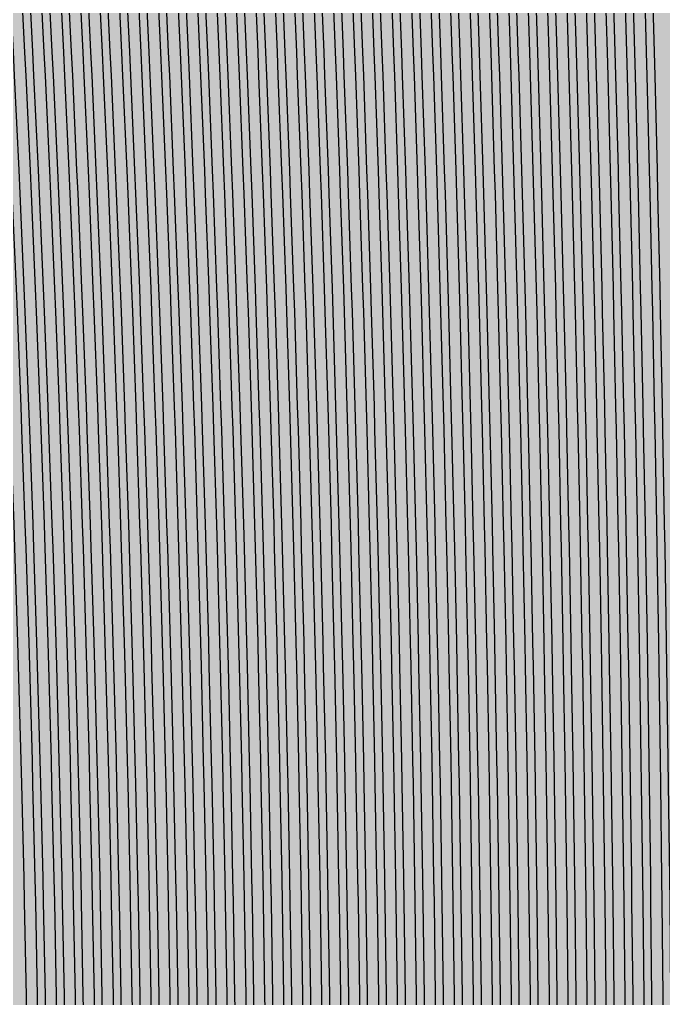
# Model space of a CAD drawing. Header units: metres. Extents: x -7240 to 10960, y -29667 to 1823.
# Drawn here: x 1510.8 to 1681.3, y -17548.5 to -17289.4 of the extents above; entities that cross this region are included whole.
import ezdxf

# ---------------------------------------------------------------- set-up
doc = ezdxf.new("R2010")
doc.units = ezdxf.units.M
doc.layers.add('Metal1', color=4, linetype='CONTINUOUS')
doc.layers.add('Polyimide', color=7, linetype='CONTINUOUS')

msp = doc.modelspace()

# ---------------------------------------------------------------- hatches: boundary and pattern name
at = {"layer": 'Polyimide'}
msp.add_hatch(color=7, dxfattribs=at).paths.add_polyline_path([(4088.45, -11806.89), (4098.72, -11851.21), (4115.58, -11893.47), (4138.63, -11932.7), (4167.35, -11967.99), (4201.08, -11998.53), (4239.03, -12023.62), (4280.35, -12042.68), (4349.18, -12073.73), (4413.2, -12113.76), (4471.26, -12162.04), (4522.3, -12217.69), (4565.39, -12279.7), (4599.74, -12346.94), (4624.73, -12418.19), (4639.91, -12492.16), (4645, -12567.5), (4639.91, -12642.84), (4624.73, -12716.8), (4599.74, -12788.06), (4565.39, -12855.3), (4522.3, -12917.31), (4471.26, -12972.96), (4413.2, -13021.24), (4349.18, -13061.27), (4280.35, -13092.32), (4239.03, -13111.38), (4201.08, -13136.47), (4167.35, -13167.01), (4138.63, -13202.3), (4115.58, -13241.52), (4098.72, -13283.78), (4088.45, -13328.11), (4085, -13373.48), (4085, -13567.5), (4099.45, -13861.55), (4142.64, -14152.77), (4214.18, -14438.35), (4313.36, -14715.55), (4439.24, -14981.69), (4590.59, -15234.21), (4765.97, -15470.68), (4963.68, -15688.82), (5181.82, -15886.53), (5418.29, -16061.91), (5670.81, -16213.26), (5936.95, -16339.14), (6214.15, -16438.32), (6499.73, -16509.85), (6790.95, -16553.05), (7085, -16567.5), (9960.38, -16567.5), (10038.79, -16571.35), (10116.45, -16582.87), (10192.6, -16601.95), (10266.52, -16628.4), (10337.49, -16661.96), (10404.83, -16702.32), (10467.89, -16749.09), (10526.06, -16801.81), (10578.78, -16859.98), (10625.55, -16923.04), (10665.91, -16990.38), (10699.48, -17061.35), (10725.93, -17135.27), (10745, -17211.43), (10756.52, -17289.08), (10760.38, -17367.5), (10760.38, -21957.3), (10721.61, -22012.91), (10685.97, -22070.59), (10653.58, -22130.14), (10624.53, -22191.39), (10598.92, -22254.16), (10576.82, -22318.25), (10558.3, -22383.46), (10543.41, -22449.6), (10532.21, -22516.46), (10524.72, -22583.84), (10520.97, -22651.53), (10520.97, -22719.32), (10524.72, -22787.01), (10532.21, -22854.38), (10543.41, -22921.24), (10558.3, -22987.38), (10576.82, -23052.6), (10598.92, -23116.68), (10624.53, -23179.45), (10653.58, -23240.71), (10685.97, -23300.26), (10721.61, -23357.93), (10760.38, -23413.54), (10760.38, -28667.5), (10756.52, -28745.91), (10745, -28823.57), (10725.93, -28899.73), (10699.48, -28973.65), (10665.91, -29044.62), (10625.55, -29111.96), (10578.78, -29175.01), (10526.06, -29233.19), (10467.89, -29285.91), (10404.83, -29332.68), (10337.49, -29373.04), (10266.52, -29406.6), (10192.6, -29433.05), (10116.45, -29452.13), (10038.79, -29463.65), (9960.38, -29467.5), (-6239.63, -29467.5), (-6318.04, -29463.65), (-6395.7, -29452.13), (-6471.85, -29433.05), (-6545.77, -29406.6), (-6616.74, -29373.04), (-6684.08, -29332.68), (-6747.14, -29285.91), (-6805.31, -29233.19), (-6858.03, -29175.01), (-6904.8, -29111.96), (-6945.16, -29044.62), (-6978.73, -28973.65), (-7005.18, -28899.73), (-7024.25, -28823.57), (-7035.77, -28745.91), (-7039.63, -28667.5), (-7039.63, -23426.32), (-6999.36, -23370.07), (-6962.33, -23311.63), (-6928.66, -23251.2), (-6898.45, -23188.96), (-6871.81, -23125.12), (-6848.81, -23059.88), (-6829.53, -22993.44), (-6814.04, -22926.02), (-6802.37, -22857.83), (-6794.57, -22789.09), (-6790.67, -22720.02), (-6790.67, -22650.84), (-6794.57, -22581.77), (-6802.37, -22513.03), (-6814.04, -22444.84), (-6829.53, -22377.42), (-6848.81, -22310.98), (-6871.81, -22245.74), (-6898.45, -22181.89), (-6928.66, -22119.66), (-6962.33, -22059.22), (-6999.36, -22000.79), (-7039.63, -21944.54), (-7039.63, -17367.5), (-7035.77, -17289.08), (-7024.25, -17211.43), (-7005.18, -17135.27), (-6978.73, -17061.35), (-6945.16, -16990.38), (-6904.8, -16923.04), (-6858.03, -16859.98), (-6805.31, -16801.81), (-6747.14, -16749.09), (-6684.08, -16702.32), (-6616.74, -16661.96), (-6545.77, -16628.4), (-6471.85, -16601.95), (-6395.7, -16582.87), (-6318.04, -16571.35), (-6239.63, -16567.5), (-3334, -16567.5), (-3039.95, -16553.05), (-2748.73, -16509.85), (-2463.15, -16438.32), (-2185.95, -16339.14), (-1919.81, -16213.26), (-1667.29, -16061.91), (-1430.82, -15886.53), (-1212.68, -15688.82), (-1014.97, -15470.68), (-839.59, -15234.21), (-688.24, -14981.69), (-562.36, -14715.55), (-463.18, -14438.35), (-391.64, -14152.77), (-348.45, -13861.55), (-334, -13567.5), (-334, -13373.48), (-337.45, -13328.11), (-347.72, -13283.78), (-364.58, -13241.52), (-387.63, -13202.3), (-416.35, -13167.01), (-450.08, -13136.47), (-488.03, -13111.38), (-529.35, -13092.32), (-529.35, -13092.32), (-598.18, -13061.27), (-662.2, -13021.24), (-720.26, -12972.96), (-771.3, -12917.31), (-814.39, -12855.3), (-848.74, -12788.06), (-873.73, -12716.8), (-888.91, -12642.84), (-894, -12567.5), (-888.91, -12492.16), (-873.73, -12418.19), (-848.74, -12346.94), (-814.39, -12279.7), (-771.3, -12217.69), (-720.26, -12162.04), (-662.2, -12113.76), (-598.18, -12073.73), (-529.35, -12042.68), (-488.03, -12023.62), (-450.08, -11998.53), (-416.35, -11967.99), (-387.63, -11932.7), (-364.58, -11893.47), (-347.72, -11851.21), (-337.45, -11806.89), (-334, -11761.52), (-334, -11074.31), (-337.45, -11028.94), (-347.72, -10984.62), (-364.58, -10942.36), (-387.63, -10903.13), (-416.35, -10867.84), (-450.08, -10837.3), (-488.03, -10812.21), (-529.35, -10793.16), (-529.35, -10793.16), (-598.18, -10762.1), (-662.2, -10722.07), (-720.26, -10673.8), (-771.3, -10618.15), (-814.39, -10556.13), (-848.74, -10488.89), (-873.73, -10417.64), (-888.91, -10343.67), (-894, -10268.33), (-888.91, -10192.99), (-873.73, -10119.03), (-848.74, -10047.77), (-814.39, -9980.53), (-771.3, -9918.52), (-720.26, -9862.87), (-662.2, -9814.59), (-598.18, -9774.56), (-529.35, -9743.51), (-488.03, -9724.45), (-450.08, -9699.36), (-416.35, -9668.82), (-387.63, -9633.53), (-364.58, -9594.31), (-347.72, -9552.05), (-337.45, -9507.72), (-334, -9462.35), (-334, -8775.14), (-337.45, -8729.78), (-347.72, -8685.45), (-364.58, -8643.19), (-387.63, -8603.96), (-416.35, -8568.68), (-450.08, -8538.14), (-488.03, -8513.05), (-529.35, -8493.99), (-529.35, -8493.99), (-598.18, -8462.94), (-662.2, -8422.91), (-720.26, -8374.63), (-771.3, -8318.98), (-814.39, -8256.97), (-848.74, -8189.73), (-873.73, -8118.47), (-888.91, -8044.5), (-894, -7969.17), (-888.91, -7893.83), (-873.73, -7819.86), (-848.74, -7748.61), (-814.39, -7681.36), (-771.3, -7619.35), (-720.26, -7563.7), (-662.2, -7515.42), (-598.18, -7475.4), (-529.35, -7444.34), (-529.35, -7444.34), (-488.03, -7425.28), (-450.08, -7400.2), (-416.35, -7369.66), (-387.63, -7334.37), (-364.58, -7295.14), (-347.72, -7252.88), (-337.45, -7208.56), (-334, -7163.19), (-334, -6475.98), (-337.45, -6430.61), (-347.72, -6386.29), (-364.58, -6344.02), (-387.63, -6304.8), (-416.35, -6269.51), (-450.08, -6238.97), (-488.03, -6213.88), (-529.35, -6194.82), (-529.35, -6194.82), (-598.18, -6163.77), (-662.2, -6123.74), (-720.26, -6075.46), (-771.3, -6019.81), (-814.39, -5957.8), (-848.74, -5890.56), (-873.73, -5819.31), (-888.91, -5745.34), (-894, -5670), (-888.91, -5594.66), (-873.73, -5520.69), (-848.74, -5449.44), (-814.39, -5382.2), (-771.3, -5320.19), (-720.26, -5264.54), (-662.2, -5216.26), (-598.18, -5176.23), (-529.35, -5145.18), (-529.35, -5145.18), (-488.03, -5126.12), (-450.08, -5101.03), (-416.35, -5070.49), (-387.63, -5035.2), (-364.58, -4995.98), (-347.72, -4953.71), (-337.45, -4909.39), (-334, -4864.02), (-334, 380), (-334, 1522.5), (-289, 1522.5), (-288.78, 1515.63), (-288.1, 1508.79), (-286.98, 1502.02), (-285.42, 1495.32), (-283.43, 1488.75), (-281.01, 1482.32), (-278.17, 1476.06), (-274.93, 1470), (-271.3, 1464.17), (-267.3, 1458.58), (-262.94, 1453.27), (-258.25, 1448.25), (-253.23, 1443.56), (-247.92, 1439.2), (-242.33, 1435.2), (-236.5, 1431.57), (-230.44, 1428.33), (-224.18, 1425.49), (-217.75, 1423.07), (-211.18, 1421.08), (-204.48, 1419.52), (-197.71, 1418.4), (-190.87, 1417.72), (-184, 1417.5), (-177.13, 1417.72), (-170.29, 1418.4), (-163.52, 1419.52), (-156.82, 1421.08), (-150.25, 1423.07), (-143.82, 1425.49), (-137.56, 1428.33), (-131.5, 1431.57), (-125.67, 1435.2), (-120.08, 1439.2), (-114.77, 1443.56), (-109.75, 1448.25), (-105.06, 1453.27), (-100.7, 1458.58), (-96.7, 1464.17), (-93.07, 1470), (-89.83, 1476.06), (-86.99, 1482.32), (-84.57, 1488.75), (-82.58, 1495.32), (-81.02, 1502.02), (-79.9, 1508.79), (-79.22, 1515.63), (-79, 1522.5), (1786, 1522.5), (3835, 1522.5), (3835.21, 1529.04), (3835.86, 1535.55), (3836.92, 1542.01), (3838.41, 1548.38), (3840.31, 1554.64), (3842.61, 1560.77), (3845.31, 1566.73), (3848.4, 1572.5), (3851.85, 1578.06), (3855.66, 1583.38), (3859.82, 1588.43), (3864.29, 1593.21), (3869.07, 1597.68), (3874.12, 1601.84), (3879.44, 1605.65), (3885, 1609.1), (3890.77, 1612.19), (3896.73, 1614.89), (3902.86, 1617.19), (3909.12, 1619.09), (3915.49, 1620.58), (3921.95, 1621.64), (3928.46, 1622.29), (3935, 1622.5), (3941.54, 1622.29), (3948.05, 1621.64), (3954.51, 1620.58), (3960.88, 1619.09), (3967.14, 1617.19), (3973.27, 1614.89), (3979.23, 1612.19), (3985, 1609.1), (3990.56, 1605.65), (3995.88, 1601.84), (4000.93, 1597.68), (4005.71, 1593.21), (4010.18, 1588.43), (4014.34, 1583.38), (4018.15, 1578.06), (4021.6, 1572.5), (4024.69, 1566.73), (4027.39, 1560.77), (4029.69, 1554.64), (4031.59, 1548.38), (4033.08, 1542.01), (4034.14, 1535.55), (4034.79, 1529.04), (4035, 1522.5), (4085, 1522.5), (4085, 380), (4085, 330), (4085, -4864.02), (4088.45, -4909.39), (4098.72, -4953.71), (4115.58, -4995.98), (4138.63, -5035.2), (4167.35, -5070.49), (4201.08, -5101.03), (4239.03, -5126.12), (4280.35, -5145.18), (4280.35, -5145.18), (4349.18, -5176.23), (4413.2, -5216.26), (4471.26, -5264.54), (4522.3, -5320.19), (4565.39, -5382.2), (4599.74, -5449.44), (4624.73, -5520.69), (4639.91, -5594.66), (4645, -5670), (4639.91, -5745.34), (4624.73, -5819.31), (4599.74, -5890.56), (4565.39, -5957.8), (4522.3, -6019.81), (4471.26, -6075.46), (4413.2, -6123.74), (4349.18, -6163.77), (4280.35, -6194.82), (4239.03, -6213.88), (4201.08, -6238.97), (4167.35, -6269.51), (4138.63, -6304.8), (4115.58, -6344.02), (4098.72, -6386.29), (4088.45, -6430.61), (4085, -6475.98), (4085, -11761.52), (4088.45, -11806.89)])

# ---------------------------------------------------------------- linework, layer by layer
at = {"layer": 'Metal1'}
for points in [[(1502.65, -17273.01), (1503.96, -17298), (1504.27, -17304.25), (1505.48, -17329.25), (1505.76, -17335.5), (1506.86, -17360.49), (1507.13, -17366.74), (1508.13, -17391.73), (1508.36, -17397.99), (1509.26, -17422.98), (1509.47, -17429.23), (1510.27, -17454.22), (1510.46, -17460.48), (1511.16, -17485.47), (1511.32, -17491.72), (1511.91, -17516.71), (1512.05, -17522.97), (1512.55, -17547.96), (1512.66, -17554.21)], [(1515.68, -17554.24), (1515.57, -17548), (1515.07, -17523.01), (1514.94, -17516.76), (1514.35, -17491.77), (1514.19, -17485.52), (1513.5, -17460.53), (1513.32, -17454.29), (1512.53, -17429.3), (1512.32, -17423.05), (1511.44, -17398.06), (1511.2, -17391.81), (1510.22, -17366.82), (1509.96, -17360.58), (1508.87, -17335.59), (1508.59, -17329.34), (1507.4, -17304.35), (1507.09, -17298.1), (1505.8, -17273.11)], [(1507.8, -17273.01), (1509.09, -17298), (1509.4, -17304.25), (1510.59, -17329.25), (1510.87, -17335.5), (1511.96, -17360.49), (1512.22, -17366.74), (1513.2, -17391.74), (1513.44, -17397.99), (1514.32, -17422.98), (1514.53, -17429.23), (1515.32, -17454.23), (1515.5, -17460.48), (1516.19, -17485.47), (1516.35, -17491.72), (1516.94, -17516.72), (1517.07, -17522.97), (1517.56, -17547.96), (1517.67, -17554.21)], [(1520.69, -17554.24), (1520.58, -17548), (1520.1, -17523.01), (1519.97, -17516.76), (1519.39, -17491.77), (1519.23, -17485.52), (1518.55, -17460.53), (1518.37, -17454.29), (1517.59, -17429.3), (1517.39, -17423.05), (1516.51, -17398.06), (1516.28, -17391.81), (1515.31, -17366.82), (1515.05, -17360.57), (1513.98, -17335.59), (1513.7, -17329.34), (1512.53, -17304.35), (1512.22, -17298.1), (1510.95, -17273.11)], [(1512.95, -17273.01), (1514.22, -17298), (1514.53, -17304.25), (1515.7, -17329.25), (1515.98, -17335.5), (1517.05, -17360.49), (1517.31, -17366.74), (1518.28, -17391.74), (1518.51, -17397.99), (1519.39, -17422.98), (1519.59, -17429.23), (1520.37, -17454.23), (1520.55, -17460.48), (1521.23, -17485.47), (1521.39, -17491.72), (1521.97, -17516.72), (1522.1, -17522.97), (1522.58, -17547.96), (1522.69, -17554.21)], [(1525.71, -17554.24), (1525.6, -17548), (1525.12, -17523.01), (1524.99, -17516.76), (1524.42, -17491.77), (1524.26, -17485.52), (1523.6, -17460.53), (1523.42, -17454.29), (1522.65, -17429.3), (1522.45, -17423.05), (1521.59, -17398.06), (1521.36, -17391.81), (1520.4, -17366.82), (1520.15, -17360.57), (1519.09, -17335.59), (1518.81, -17329.34), (1517.66, -17304.35), (1517.36, -17298.1), (1516.1, -17273.11)], [(1518.1, -17273.01), (1519.35, -17298), (1519.66, -17304.25), (1520.81, -17329.25), (1521.09, -17335.5), (1522.14, -17360.49), (1522.4, -17366.74), (1523.36, -17391.74), (1523.58, -17397.99), (1524.45, -17422.98), (1524.65, -17429.23), (1525.42, -17454.23), (1525.59, -17460.48), (1526.26, -17485.47), (1526.42, -17491.72), (1526.99, -17516.72), (1527.12, -17522.97), (1527.6, -17547.96), (1527.71, -17554.21)], [(1530.72, -17554.24), (1530.62, -17548), (1530.15, -17523.01), (1530.02, -17516.76), (1529.45, -17491.77), (1529.3, -17485.52), (1528.64, -17460.53), (1528.46, -17454.28), (1527.71, -17429.3), (1527.51, -17423.05), (1526.66, -17398.06), (1526.43, -17391.81), (1525.49, -17366.82), (1525.24, -17360.57), (1524.2, -17335.58), (1523.92, -17329.34), (1522.78, -17304.35), (1522.49, -17298.1), (1521.25, -17273.11)], [(1523.25, -17273.01), (1524.49, -17298), (1524.78, -17304.26), (1525.92, -17329.25), (1526.2, -17335.5), (1527.24, -17360.49), (1527.49, -17366.74), (1528.43, -17391.74), (1528.66, -17397.99), (1529.51, -17422.98), (1529.71, -17429.23), (1530.46, -17454.23), (1530.64, -17460.48), (1531.3, -17485.47), (1531.45, -17491.72), (1532.02, -17516.72), (1532.15, -17522.97), (1532.62, -17547.96), (1532.72, -17554.21)], [(1535.74, -17554.24), (1535.64, -17548), (1535.17, -17523.01), (1535.04, -17516.76), (1534.49, -17491.77), (1534.34, -17485.52), (1533.69, -17460.53), (1533.51, -17454.28), (1532.77, -17429.3), (1532.57, -17423.05), (1531.73, -17398.06), (1531.51, -17391.81), (1530.58, -17366.82), (1530.33, -17360.57), (1529.3, -17335.58), (1529.04, -17329.34), (1527.91, -17304.35), (1527.62, -17298.1), (1526.4, -17273.11)], [(1528.4, -17273.01), (1529.62, -17298), (1529.91, -17304.26), (1531.03, -17329.25), (1531.3, -17335.5), (1532.33, -17360.49), (1532.58, -17366.74), (1533.51, -17391.74), (1533.73, -17397.99), (1534.57, -17422.98), (1534.77, -17429.23), (1535.51, -17454.23), (1535.69, -17460.48), (1536.34, -17485.47), (1536.49, -17491.72), (1537.04, -17516.72), (1537.17, -17522.97), (1537.64, -17547.96), (1537.74, -17554.21)], [(1540.76, -17554.24), (1540.65, -17548), (1540.2, -17523.01), (1540.07, -17516.76), (1539.52, -17491.77), (1539.37, -17485.52), (1538.73, -17460.53), (1538.56, -17454.28), (1537.83, -17429.29), (1537.63, -17423.05), (1536.81, -17398.06), (1536.59, -17391.81), (1535.67, -17366.82), (1535.43, -17360.57), (1534.41, -17335.58), (1534.15, -17329.34), (1533.04, -17304.35), (1532.75, -17298.1), (1531.55, -17273.11)], [(1533.55, -17273.01), (1534.75, -17298), (1535.04, -17304.26), (1536.15, -17329.25), (1536.41, -17335.5), (1537.42, -17360.49), (1537.67, -17366.75), (1538.59, -17391.74), (1538.8, -17397.99), (1539.63, -17422.98), (1539.83, -17429.23), (1540.56, -17454.23), (1540.73, -17460.48), (1541.37, -17485.47), (1541.52, -17491.72), (1542.07, -17516.72), (1542.2, -17522.97), (1542.65, -17547.96), (1542.76, -17554.21)], [(1545.77, -17554.24), (1545.67, -17548), (1545.22, -17523.01), (1545.1, -17516.76), (1544.56, -17491.77), (1544.41, -17485.52), (1543.78, -17460.53), (1543.61, -17454.28), (1542.89, -17429.29), (1542.69, -17423.05), (1541.88, -17398.06), (1541.66, -17391.81), (1540.76, -17366.82), (1540.52, -17360.57), (1539.52, -17335.58), (1539.26, -17329.33), (1538.17, -17304.35), (1537.88, -17298.1), (1536.7, -17273.11)], [(1538.7, -17273.01), (1539.88, -17298), (1540.17, -17304.26), (1541.26, -17329.25), (1541.52, -17335.5), (1542.52, -17360.49), (1542.76, -17366.75), (1543.66, -17391.74), (1543.88, -17397.99), (1544.69, -17422.98), (1544.88, -17429.23), (1545.61, -17454.23), (1545.78, -17460.48), (1546.41, -17485.47), (1546.56, -17491.72), (1547.1, -17516.72), (1547.22, -17522.97), (1547.67, -17547.96), (1547.77, -17554.21)], [(1550.79, -17554.24), (1550.69, -17548), (1550.24, -17523.01), (1550.12, -17516.76), (1549.59, -17491.77), (1549.45, -17485.52), (1548.82, -17460.53), (1548.66, -17454.28), (1547.94, -17429.29), (1547.75, -17423.05), (1546.95, -17398.06), (1546.74, -17391.81), (1545.85, -17366.82), (1545.61, -17360.57), (1544.63, -17335.58), (1544.37, -17329.33), (1543.3, -17304.35), (1543.02, -17298.1), (1541.85, -17273.11)], [(1543.85, -17273.01), (1545.01, -17298.01), (1545.29, -17304.26), (1546.37, -17329.25), (1546.63, -17335.5), (1547.61, -17360.49), (1547.85, -17366.75), (1548.74, -17391.74), (1548.95, -17397.99), (1549.75, -17422.98), (1549.94, -17429.23), (1550.66, -17454.23), (1550.82, -17460.48), (1551.44, -17485.47), (1551.59, -17491.72), (1552.12, -17516.72), (1552.24, -17522.97), (1552.69, -17547.96), (1552.79, -17554.21)], [(1555.81, -17554.24), (1555.71, -17548), (1555.28, -17523), (1555.16, -17516.76), (1554.64, -17491.77), (1554.49, -17485.52), (1553.89, -17460.53), (1553.72, -17454.28), (1553.02, -17429.29), (1552.84, -17423.05), (1552.05, -17398.06), (1551.84, -17391.81), (1550.97, -17366.82), (1550.74, -17360.57), (1549.78, -17335.58), (1549.52, -17329.33), (1548.47, -17304.34), (1548.2, -17298.1), (1547.05, -17273.11)], [(1549.05, -17273.01), (1550.19, -17298.01), (1550.47, -17304.26), (1551.52, -17329.25), (1551.78, -17335.5), (1552.74, -17360.5), (1552.97, -17366.75), (1553.84, -17391.74), (1554.05, -17397.99), (1554.84, -17422.98), (1555.02, -17429.24), (1555.72, -17454.23), (1555.88, -17460.48), (1556.49, -17485.47), (1556.64, -17491.72), (1557.16, -17516.72), (1557.28, -17522.97), (1557.71, -17547.96), (1557.81, -17554.21)], [(1560.84, -17554.24), (1560.74, -17547.99), (1560.32, -17523), (1560.2, -17516.76), (1559.69, -17491.77), (1559.55, -17485.52), (1558.96, -17460.53), (1558.8, -17454.28), (1558.12, -17429.29), (1557.94, -17423.04), (1557.17, -17398.05), (1556.97, -17391.81), (1556.12, -17366.82), (1555.89, -17360.57), (1554.95, -17335.58), (1554.71, -17329.33), (1553.68, -17304.34), (1553.41, -17298.09), (1552.3, -17273.11)], [(1554.29, -17273.01), (1555.41, -17298.01), (1555.68, -17304.26), (1556.7, -17329.25), (1556.95, -17335.5), (1557.89, -17360.5), (1558.11, -17366.75), (1558.97, -17391.74), (1559.17, -17397.99), (1559.94, -17422.99), (1560.12, -17429.24), (1560.8, -17454.23), (1560.96, -17460.48), (1561.55, -17485.47), (1561.69, -17491.72), (1562.2, -17516.72), (1562.32, -17522.97), (1562.74, -17547.96), (1562.84, -17554.21)], [(1565.85, -17554.24), (1565.76, -17547.99), (1565.34, -17523), (1565.23, -17516.76), (1564.73, -17491.77), (1564.59, -17485.52), (1564, -17460.53), (1563.85, -17454.28), (1563.18, -17429.29), (1563, -17423.04), (1562.24, -17398.05), (1562.05, -17391.81), (1561.21, -17366.82), (1560.99, -17360.57), (1560.06, -17335.58), (1559.82, -17329.33), (1558.81, -17304.34), (1558.54, -17298.09), (1557.44, -17273.11)], [(1559.44, -17273.02), (1560.54, -17298.01), (1560.8, -17304.26), (1561.82, -17329.25), (1562.06, -17335.5), (1562.98, -17360.5), (1563.2, -17366.75), (1564.04, -17391.74), (1564.24, -17397.99), (1565, -17422.99), (1565.18, -17429.24), (1565.85, -17454.23), (1566, -17460.48), (1566.59, -17485.47), (1566.73, -17491.72), (1567.23, -17516.72), (1567.34, -17522.97), (1567.76, -17547.96), (1567.85, -17554.21)], [(1570.87, -17554.24), (1570.78, -17547.99), (1570.37, -17523), (1570.25, -17516.76), (1569.76, -17491.77), (1569.63, -17485.52), (1569.05, -17460.53), (1568.9, -17454.28), (1568.24, -17429.29), (1568.06, -17423.04), (1567.32, -17398.05), (1567.12, -17391.81), (1566.3, -17366.82), (1566.08, -17360.57), (1565.17, -17335.58), (1564.93, -17329.33), (1563.93, -17304.34), (1563.67, -17298.09), (1562.59, -17273.1)], [(1564.59, -17273.02), (1565.67, -17298.01), (1565.93, -17304.26), (1566.93, -17329.25), (1567.17, -17335.5), (1568.08, -17360.5), (1568.29, -17366.75), (1569.12, -17391.74), (1569.32, -17397.99), (1570.06, -17422.99), (1570.24, -17429.24), (1570.89, -17454.23), (1571.05, -17460.48), (1571.63, -17485.47), (1571.76, -17491.73), (1572.25, -17516.72), (1572.37, -17522.97), (1572.78, -17547.96), (1572.87, -17554.21)], [(1575.89, -17554.24), (1575.79, -17547.99), (1575.39, -17523), (1575.28, -17516.76), (1574.79, -17491.77), (1574.66, -17485.52), (1574.1, -17460.53), (1573.94, -17454.28), (1573.29, -17429.29), (1573.12, -17423.04), (1572.39, -17398.05), (1572.2, -17391.81), (1571.39, -17366.82), (1571.17, -17360.57), (1570.28, -17335.58), (1570.04, -17329.33), (1569.06, -17304.34), (1568.81, -17298.09), (1567.74, -17273.1)], [(1569.74, -17273.02), (1570.8, -17298.01), (1571.06, -17304.26), (1572.04, -17329.25), (1572.27, -17335.51), (1573.17, -17360.5), (1573.38, -17366.75), (1574.2, -17391.74), (1574.39, -17397.99), (1575.12, -17422.99), (1575.29, -17429.24), (1575.94, -17454.23), (1576.09, -17460.48), (1576.66, -17485.47), (1576.79, -17491.73), (1577.28, -17516.72), (1577.39, -17522.97), (1577.79, -17547.96), (1577.89, -17554.21)], [(1580.9, -17554.24), (1580.81, -17547.99), (1580.41, -17523), (1580.31, -17516.76), (1579.83, -17491.77), (1579.7, -17485.52), (1579.14, -17460.53), (1578.99, -17454.28), (1578.35, -17429.29), (1578.18, -17423.04), (1577.46, -17398.05), (1577.27, -17391.81), (1576.47, -17366.82), (1576.26, -17360.57), (1575.38, -17335.58), (1575.15, -17329.33), (1574.19, -17304.34), (1573.94, -17298.09), (1572.89, -17273.1)], [(1574.89, -17273.02), (1575.94, -17298.01), (1576.19, -17304.26), (1577.15, -17329.25), (1577.38, -17335.51), (1578.26, -17360.5), (1578.47, -17366.75), (1579.27, -17391.74), (1579.46, -17397.99), (1580.18, -17422.99), (1580.35, -17429.24), (1580.99, -17454.23), (1581.14, -17460.48), (1581.7, -17485.48), (1581.83, -17491.73), (1582.3, -17516.72), (1582.41, -17522.97), (1582.81, -17547.96), (1582.9, -17554.21)], [(1585.92, -17554.24), (1585.83, -17547.99), (1585.44, -17523), (1585.33, -17516.76), (1584.86, -17491.77), (1584.73, -17485.52), (1584.19, -17460.53), (1584.04, -17454.28), (1583.41, -17429.29), (1583.24, -17423.04), (1582.54, -17398.05), (1582.35, -17391.8), (1581.56, -17366.81), (1581.36, -17360.57), (1580.49, -17335.58), (1580.26, -17329.33), (1579.32, -17304.34), (1579.07, -17298.09), (1578.04, -17273.1)], [(1580.04, -17273.02), (1581.07, -17298.01), (1581.32, -17304.26), (1582.26, -17329.26), (1582.49, -17335.51), (1583.36, -17360.5), (1583.56, -17366.75), (1584.35, -17391.74), (1584.54, -17397.99), (1585.24, -17422.99), (1585.41, -17429.24), (1586.04, -17454.23), (1586.19, -17460.48), (1586.73, -17485.48), (1586.86, -17491.73), (1587.33, -17516.72), (1587.44, -17522.97), (1587.83, -17547.96), (1587.92, -17554.21)], [(1590.93, -17554.24), (1590.85, -17547.99), (1590.46, -17523), (1590.36, -17516.76), (1589.9, -17491.76), (1589.77, -17485.52), (1589.23, -17460.53), (1589.09, -17454.28), (1588.47, -17429.29), (1588.31, -17423.04), (1587.61, -17398.05), (1587.43, -17391.8), (1586.65, -17366.81), (1586.45, -17360.57), (1585.6, -17335.58), (1585.38, -17329.33), (1584.44, -17304.34), (1584.2, -17298.09), (1583.19, -17273.1)], [(1585.19, -17273.02), (1586.2, -17298.01), (1586.44, -17304.26), (1587.37, -17329.26), (1587.6, -17335.51), (1588.45, -17360.5), (1588.65, -17366.75), (1589.43, -17391.74), (1589.61, -17397.99), (1590.31, -17422.99), (1590.47, -17429.24), (1591.09, -17454.23), (1591.23, -17460.48), (1591.77, -17485.48), (1591.9, -17491.73), (1592.36, -17516.72), (1592.46, -17522.97), (1592.85, -17547.96), (1592.93, -17554.21)], [(1595.95, -17554.24), (1595.87, -17547.99), (1595.49, -17523), (1595.38, -17516.75), (1594.93, -17491.76), (1594.81, -17485.52), (1594.28, -17460.53), (1594.13, -17454.28), (1593.53, -17429.29), (1593.37, -17423.04), (1592.68, -17398.05), (1592.5, -17391.8), (1591.74, -17366.81), (1591.54, -17360.57), (1590.71, -17335.58), (1590.49, -17329.33), (1589.57, -17304.34), (1589.33, -17298.09), (1588.34, -17273.1)], [(1590.34, -17273.02), (1591.33, -17298.01), (1591.57, -17304.26), (1592.49, -17329.26), (1592.71, -17335.51), (1593.54, -17360.5), (1593.74, -17366.75), (1594.5, -17391.74), (1594.68, -17398), (1595.37, -17422.99), (1595.53, -17429.24), (1596.13, -17454.23), (1596.28, -17460.48), (1596.81, -17485.48), (1596.93, -17491.73), (1597.38, -17516.72), (1597.49, -17522.97), (1597.86, -17547.96), (1597.95, -17554.21)], [(1600.97, -17554.24), (1600.88, -17547.99), (1600.51, -17523), (1600.41, -17516.75), (1599.96, -17491.76), (1599.84, -17485.52), (1599.32, -17460.53), (1599.18, -17454.28), (1598.59, -17429.29), (1598.43, -17423.04), (1597.76, -17398.05), (1597.58, -17391.8), (1596.83, -17366.81), (1596.64, -17360.57), (1595.81, -17335.58), (1595.6, -17329.33), (1594.7, -17304.34), (1594.47, -17298.09), (1593.49, -17273.1)], [(1595.49, -17273.02), (1596.46, -17298.01), (1596.7, -17304.26), (1597.6, -17329.26), (1597.81, -17335.51), (1598.64, -17360.5), (1598.83, -17366.75), (1599.58, -17391.74), (1599.76, -17398), (1600.43, -17422.99), (1600.59, -17429.24), (1601.18, -17454.23), (1601.32, -17460.48), (1601.84, -17485.48), (1601.96, -17491.73), (1602.41, -17516.72), (1602.51, -17522.97), (1602.88, -17547.96), (1602.97, -17554.21)], [(1605.98, -17554.24), (1605.9, -17547.99), (1605.54, -17523), (1605.44, -17516.75), (1605, -17491.76), (1604.88, -17485.52), (1604.37, -17460.53), (1604.23, -17454.28), (1603.65, -17429.29), (1603.49, -17423.04), (1602.83, -17398.05), (1602.66, -17391.8), (1601.92, -17366.81), (1601.73, -17360.56), (1600.92, -17335.57), (1600.71, -17329.33), (1599.83, -17304.34), (1599.6, -17298.09), (1598.64, -17273.1)], [(1600.64, -17273.02), (1601.6, -17298.01), (1601.83, -17304.26), (1602.71, -17329.26), (1602.92, -17335.51), (1603.73, -17360.5), (1603.92, -17366.75), (1604.66, -17391.75), (1604.83, -17398), (1605.49, -17422.99), (1605.65, -17429.24), (1606.23, -17454.23), (1606.37, -17460.48), (1606.88, -17485.48), (1607, -17491.73), (1607.44, -17516.72), (1607.54, -17522.97), (1607.9, -17547.96), (1607.98, -17554.21)], [(1611, -17554.24), (1610.92, -17547.99), (1610.56, -17523), (1610.46, -17516.75), (1610.03, -17491.76), (1609.92, -17485.52), (1609.41, -17460.53), (1609.28, -17454.28), (1608.7, -17429.29), (1608.55, -17423.04), (1607.9, -17398.05), (1607.73, -17391.8), (1607.01, -17366.81), (1606.82, -17360.56), (1606.03, -17335.57), (1605.82, -17329.33), (1604.96, -17304.34), (1604.73, -17298.09), (1603.79, -17273.1)], [(1605.79, -17273.02), (1606.73, -17298.01), (1606.95, -17304.27), (1607.82, -17329.26), (1608.03, -17335.51), (1608.82, -17360.5), (1609.01, -17366.75), (1609.73, -17391.75), (1609.9, -17398), (1610.55, -17422.99), (1610.7, -17429.24), (1611.28, -17454.23), (1611.41, -17460.48), (1611.91, -17485.48), (1612.03, -17491.73), (1612.46, -17516.72), (1612.56, -17522.97), (1612.92, -17547.96), (1613, -17554.21)], [(1616.02, -17554.24), (1615.94, -17547.99), (1615.59, -17523), (1615.5, -17516.75), (1615.08, -17491.76), (1614.97, -17485.52), (1614.48, -17460.52), (1614.34, -17454.28), (1613.78, -17429.29), (1613.64, -17423.04), (1613.01, -17398.05), (1612.84, -17391.8), (1612.14, -17366.81), (1611.95, -17360.56), (1611.18, -17335.57), (1610.98, -17329.33), (1610.13, -17304.34), (1609.91, -17298.09), (1608.99, -17273.1)], [(1610.99, -17273.02), (1611.91, -17298.02), (1612.13, -17304.27), (1612.98, -17329.26), (1613.18, -17335.51), (1613.95, -17360.5), (1614.14, -17366.75), (1614.84, -17391.75), (1615, -17398), (1615.64, -17422.99), (1615.78, -17429.24), (1616.34, -17454.23), (1616.48, -17460.48), (1616.96, -17485.48), (1617.08, -17491.73), (1617.5, -17516.72), (1617.59, -17522.97), (1617.94, -17547.97), (1618.02, -17554.22)], [(1621.05, -17554.24), (1620.97, -17547.99), (1620.63, -17523), (1620.54, -17516.75), (1620.13, -17491.76), (1620.02, -17485.51), (1619.55, -17460.52), (1619.42, -17454.28), (1618.88, -17429.29), (1618.74, -17423.04), (1618.12, -17398.05), (1617.96, -17391.8), (1617.28, -17366.81), (1617.1, -17360.56), (1616.35, -17335.57), (1616.16, -17329.32), (1615.34, -17304.33), (1615.12, -17298.09), (1614.24, -17273.1)], [(1616.23, -17273.02), (1617.12, -17298.02), (1617.34, -17304.27), (1618.16, -17329.26), (1618.35, -17335.51), (1619.1, -17360.5), (1619.28, -17366.75), (1619.96, -17391.75), (1620.12, -17398), (1620.73, -17422.99), (1620.88, -17429.24), (1621.42, -17454.23), (1621.55, -17460.48), (1622.02, -17485.48), (1622.13, -17491.73), (1622.54, -17516.72), (1622.63, -17522.97), (1622.97, -17547.97), (1623.05, -17554.22)], [(1626.06, -17554.24), (1625.99, -17547.99), (1625.66, -17523), (1625.57, -17516.75), (1625.17, -17491.76), (1625.06, -17485.51), (1624.59, -17460.52), (1624.47, -17454.28), (1623.94, -17429.29), (1623.8, -17423.04), (1623.2, -17398.05), (1623.04, -17391.8), (1622.37, -17366.81), (1622.2, -17360.56), (1621.46, -17335.57), (1621.27, -17329.32), (1620.47, -17304.33), (1620.26, -17298.09), (1619.38, -17273.1)], [(1621.38, -17273.02), (1622.26, -17298.02), (1622.47, -17304.27), (1623.27, -17329.26), (1623.46, -17335.51), (1624.2, -17360.5), (1624.37, -17366.75), (1625.04, -17391.75), (1625.2, -17398), (1625.8, -17422.99), (1625.94, -17429.24), (1626.47, -17454.24), (1626.59, -17460.49), (1627.06, -17485.48), (1627.17, -17491.73), (1627.57, -17516.72), (1627.66, -17522.97), (1627.99, -17547.97), (1628.06, -17554.22)], [(1631.08, -17554.24), (1631.01, -17547.99), (1630.68, -17523), (1630.59, -17516.75), (1630.2, -17491.76), (1630.1, -17485.51), (1629.64, -17460.52), (1629.52, -17454.28), (1629, -17429.29), (1628.86, -17423.04), (1628.27, -17398.05), (1628.12, -17391.8), (1627.46, -17366.81), (1627.29, -17360.56), (1626.57, -17335.57), (1626.38, -17329.32), (1625.59, -17304.33), (1625.39, -17298.08), (1624.53, -17273.09)], [(1626.53, -17273.02), (1627.39, -17298.02), (1627.59, -17304.27), (1628.38, -17329.26), (1628.57, -17335.51), (1629.29, -17360.5), (1629.46, -17366.76), (1630.11, -17391.75), (1630.27, -17398), (1630.86, -17422.99), (1631, -17429.24), (1631.52, -17454.24), (1631.64, -17460.49), (1632.1, -17485.48), (1632.2, -17491.73), (1632.59, -17516.72), (1632.68, -17522.97), (1633.01, -17547.97), (1633.08, -17554.22)], [(1636.1, -17554.24), (1636.02, -17547.99), (1635.71, -17523), (1635.62, -17516.75), (1635.24, -17491.76), (1635.13, -17485.51), (1634.69, -17460.52), (1634.57, -17454.28), (1634.06, -17429.28), (1633.92, -17423.04), (1633.34, -17398.05), (1633.19, -17391.8), (1632.55, -17366.81), (1632.38, -17360.56), (1631.68, -17335.57), (1631.49, -17329.32), (1630.72, -17304.33), (1630.52, -17298.08), (1629.68, -17273.09)], [(1631.68, -17273.03), (1632.52, -17298.02), (1632.72, -17304.27), (1633.49, -17329.26), (1633.68, -17335.51), (1634.38, -17360.51), (1634.55, -17366.76), (1635.19, -17391.75), (1635.34, -17398), (1635.92, -17422.99), (1636.05, -17429.24), (1636.57, -17454.24), (1636.69, -17460.49), (1637.13, -17485.48), (1637.24, -17491.73), (1637.62, -17516.72), (1637.71, -17522.97), (1638.02, -17547.97), (1638.1, -17554.22)], [(1641.11, -17554.24), (1641.04, -17547.99), (1640.73, -17523), (1640.64, -17516.75), (1640.27, -17491.76), (1640.17, -17485.51), (1639.73, -17460.52), (1639.61, -17454.28), (1639.11, -17429.28), (1638.98, -17423.04), (1638.42, -17398.05), (1638.27, -17391.8), (1637.64, -17366.81), (1637.48, -17360.56), (1636.79, -17335.57), (1636.6, -17329.32), (1635.85, -17304.33), (1635.65, -17298.08), (1634.83, -17273.09)], [(1636.83, -17273.03), (1637.65, -17298.02), (1637.85, -17304.27), (1638.6, -17329.26), (1638.78, -17335.51), (1639.48, -17360.51), (1639.64, -17366.76), (1640.27, -17391.75), (1640.42, -17398), (1640.98, -17422.99), (1641.11, -17429.24), (1641.61, -17454.24), (1641.73, -17460.49), (1642.17, -17485.48), (1642.27, -17491.73), (1642.64, -17516.72), (1642.73, -17522.97), (1643.04, -17547.97), (1643.11, -17554.22)], [(1646.13, -17554.24), (1646.06, -17547.99), (1645.75, -17523), (1645.67, -17516.75), (1645.3, -17491.76), (1645.2, -17485.51), (1644.78, -17460.52), (1644.66, -17454.27), (1644.17, -17429.28), (1644.04, -17423.04), (1643.49, -17398.05), (1643.34, -17391.8), (1642.73, -17366.81), (1642.57, -17360.56), (1641.89, -17335.57), (1641.72, -17329.32), (1640.98, -17304.33), (1640.78, -17298.08), (1639.98, -17273.09)], [(1641.98, -17273.03), (1642.78, -17298.02), (1642.98, -17304.27), (1643.72, -17329.26), (1643.89, -17335.51), (1644.57, -17360.51), (1644.73, -17366.76), (1645.34, -17391.75), (1645.49, -17398), (1646.04, -17422.99), (1646.17, -17429.24), (1646.66, -17454.24), (1646.78, -17460.49), (1647.2, -17485.48), (1647.3, -17491.73), (1647.67, -17516.72), (1647.75, -17522.97), (1648.06, -17547.97), (1648.13, -17554.22)], [(1651.14, -17554.24), (1651.08, -17547.99), (1650.78, -17523), (1650.7, -17516.75), (1650.34, -17491.76), (1650.24, -17485.51), (1649.82, -17460.52), (1649.71, -17454.27), (1649.23, -17429.28), (1649.1, -17423.04), (1648.56, -17398.04), (1648.42, -17391.8), (1647.82, -17366.81), (1647.66, -17360.56), (1647, -17335.57), (1646.83, -17329.32), (1646.1, -17304.33), (1645.92, -17298.08), (1645.13, -17273.09)], [(1647.13, -17273.03), (1647.92, -17298.02), (1648.1, -17304.27), (1648.83, -17329.26), (1649, -17335.51), (1649.66, -17360.51), (1649.82, -17366.76), (1650.42, -17391.75), (1650.56, -17398), (1651.1, -17422.99), (1651.23, -17429.24), (1651.71, -17454.24), (1651.82, -17460.49), (1652.24, -17485.48), (1652.34, -17491.73), (1652.7, -17516.72), (1652.78, -17522.97), (1653.08, -17547.97), (1653.14, -17554.22)], [(1656.16, -17554.24), (1656.09, -17547.99), (1655.8, -17523), (1655.72, -17516.75), (1655.37, -17491.76), (1655.28, -17485.51), (1654.87, -17460.52), (1654.76, -17454.27), (1654.29, -17429.28), (1654.16, -17423.04), (1653.64, -17398.04), (1653.5, -17391.8), (1652.91, -17366.81), (1652.76, -17360.56), (1652.11, -17335.57), (1651.94, -17329.32), (1651.23, -17304.33), (1651.05, -17298.08), (1650.28, -17273.09)], [(1652.28, -17273.03), (1653.05, -17298.02), (1653.23, -17304.27), (1653.94, -17329.26), (1654.11, -17335.51), (1654.76, -17360.51), (1654.91, -17366.76), (1655.5, -17391.75), (1655.64, -17398), (1656.16, -17422.99), (1656.29, -17429.24), (1656.76, -17454.24), (1656.87, -17460.49), (1657.28, -17485.48), (1657.37, -17491.73), (1657.72, -17516.72), (1657.8, -17522.97), (1658.09, -17547.97), (1658.16, -17554.22)], [(1661.18, -17554.24), (1661.11, -17547.99), (1660.83, -17523), (1660.75, -17516.75), (1660.41, -17491.76), (1660.31, -17485.51), (1659.91, -17460.52), (1659.81, -17454.27), (1659.35, -17429.28), (1659.23, -17423.03), (1658.71, -17398.04), (1658.57, -17391.8), (1658, -17366.81), (1657.85, -17360.56), (1657.22, -17335.57), (1657.05, -17329.32), (1656.36, -17304.33), (1656.18, -17298.08), (1655.43, -17273.09)], [(1657.43, -17273.03), (1658.18, -17298.02), (1658.36, -17304.27), (1659.05, -17329.27), (1659.22, -17335.52), (1659.85, -17360.51), (1660, -17366.76), (1660.57, -17391.75), (1660.71, -17398), (1661.23, -17422.99), (1661.35, -17429.24), (1661.81, -17454.24), (1661.91, -17460.49), (1662.31, -17485.48), (1662.41, -17491.73), (1662.75, -17516.72), (1662.83, -17522.97), (1663.11, -17547.97), (1663.18, -17554.22)], [(1666.19, -17554.24), (1666.13, -17547.99), (1665.85, -17523), (1665.77, -17516.75), (1665.44, -17491.76), (1665.35, -17485.51), (1664.96, -17460.52), (1664.85, -17454.27), (1664.41, -17429.28), (1664.29, -17423.03), (1663.78, -17398.04), (1663.65, -17391.8), (1663.09, -17366.8), (1662.94, -17360.56), (1662.32, -17335.57), (1662.16, -17329.32), (1661.49, -17304.33), (1661.31, -17298.08), (1660.58, -17273.09)], [(1662.58, -17273.03), (1663.31, -17298.02), (1663.49, -17304.27), (1664.16, -17329.27), (1664.32, -17335.52), (1664.94, -17360.51), (1665.09, -17366.76), (1665.65, -17391.75), (1665.78, -17398), (1666.29, -17423), (1666.41, -17429.25), (1666.85, -17454.24), (1666.96, -17460.49), (1667.35, -17485.48), (1667.44, -17491.73), (1667.77, -17516.72), (1667.85, -17522.97), (1668.13, -17547.97), (1668.19, -17554.22)], [(1671.21, -17554.24), (1671.15, -17547.99), (1670.88, -17523), (1670.8, -17516.75), (1670.47, -17491.76), (1670.39, -17485.51), (1670, -17460.52), (1669.9, -17454.27), (1669.46, -17429.28), (1669.35, -17423.03), (1668.86, -17398.04), (1668.73, -17391.8), (1668.18, -17366.8), (1668.04, -17360.56), (1667.43, -17335.57), (1667.27, -17329.32), (1666.62, -17304.33), (1666.44, -17298.08), (1665.73, -17273.09)], [(1667.73, -17273.03), (1668.44, -17298.02), (1668.61, -17304.27), (1669.27, -17329.27), (1669.43, -17335.52), (1670.04, -17360.51), (1670.18, -17366.76), (1670.73, -17391.75), (1670.86, -17398), (1671.35, -17423), (1671.46, -17429.25), (1671.9, -17454.24), (1672, -17460.49), (1672.39, -17485.48), (1672.47, -17491.73), (1672.8, -17516.73), (1672.88, -17522.97), (1673.15, -17547.97), (1673.21, -17554.22)], [(1676.23, -17554.24), (1676.17, -17547.99), (1675.91, -17523), (1675.84, -17516.75), (1675.52, -17491.76), (1675.44, -17485.51), (1675.07, -17460.52), (1674.97, -17454.27), (1674.55, -17429.28), (1674.43, -17423.03), (1673.96, -17398.04), (1673.83, -17391.79), (1673.3, -17366.8), (1673.16, -17360.56), (1672.58, -17335.56), (1672.43, -17329.32), (1671.79, -17304.33), (1671.62, -17298.08), (1670.93, -17273.09)], [(1672.93, -17273.03), (1673.62, -17298.02), (1673.79, -17304.27), (1674.43, -17329.27), (1674.58, -17335.52), (1675.16, -17360.51), (1675.3, -17366.76), (1675.83, -17391.75), (1675.96, -17398), (1676.43, -17423), (1676.54, -17429.25), (1676.97, -17454.24), (1677.07, -17460.49), (1677.43, -17485.48), (1677.52, -17491.73), (1677.84, -17516.73), (1677.91, -17522.97), (1678.17, -17547.97), (1678.23, -17554.22)], [(1681.26, -17554.24), (1681.2, -17547.99), (1680.95, -17523), (1680.88, -17516.75), (1680.58, -17491.76), (1680.49, -17485.51), (1680.14, -17460.52), (1680.05, -17454.27), (1679.64, -17429.28), (1679.53, -17423.03), (1679.08, -17398.04), (1678.96, -17391.79), (1678.45, -17366.8), (1678.32, -17360.55), (1677.76, -17335.56), (1677.61, -17329.32), (1677, -17304.32), (1676.84, -17298.08), (1676.18, -17273.09)], [(1678.17, -17273.03), (1678.84, -17298.03), (1679, -17304.28), (1679.61, -17329.27), (1679.76, -17335.52), (1680.31, -17360.51), (1680.45, -17366.76), (1680.96, -17391.75), (1681.08, -17398), (1681.53, -17423), (1681.64, -17429.25), (1682.05, -17454.24), (1682.14, -17460.49), (1682.49, -17485.48), (1682.58, -17491.73), (1682.88, -17516.73), (1682.95, -17522.98), (1683.2, -17547.97), (1683.26, -17554.22)]]:
    msp.add_lwpolyline(points, dxfattribs=at)

doc.saveas('drawing.dxf')
